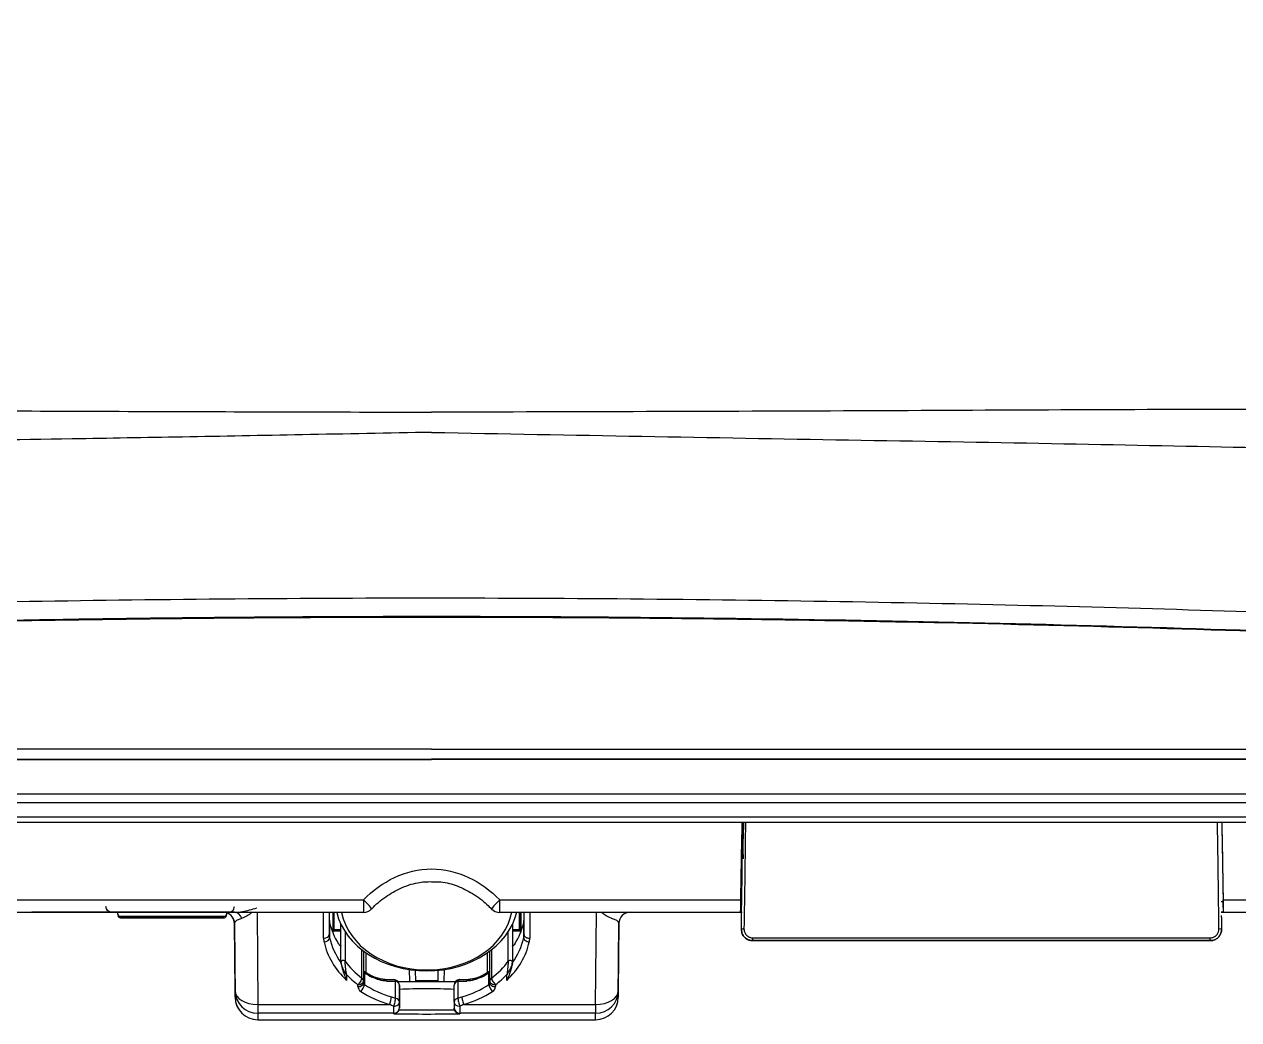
# Model space of a CAD drawing. Header units: millimetres. Extents: x 28 to 2974, y 8 to 3716.
# Drawn here: x 1153.4 to 1260.6, y 548.8 to 636.7 of the extents above; entities that cross this region are included whole.
import ezdxf

# ---------------------------------------------------------------- set-up
doc = ezdxf.new("R2010")
doc.units = ezdxf.units.MM
doc.layers.add('1LINE', color=7, linetype='CONTINUOUS')

msp = doc.modelspace()

# ---------------------------------------------------------------- linework, layer by layer
at = {"layer": '1LINE', "linetype": 'Continuous'}
for p, q in [((1154.06, 558.25), (1161.02, 558.25)), ((1161.02, 558.25), (1154.06, 558.25)), ((1160.12, 558.25), (1154.52, 558.25)), ((1158.94, 558.25), (1154.94, 558.25)), ((1154.94, 558.25), (1159.64, 558.25)), ((1157.76, 558.25), (1161.59, 558.25)), ((1161.59, 558.25), (1157.76, 558.25)), ((1158.94, 558.25), (1158.94, 558.25)), ((1161.59, 558.25), (1158.94, 558.25)), ((1158.94, 558.25), (1158.94, 558.25)), ((1158.94, 558.25), (1159.64, 558.25)), ((1159.64, 558.25), (1159.64, 558.25)), ((1159.64, 558.25), (1159.64, 558.25)), ((1161.12, 558.25), (1160.12, 558.25)), ((1161.02, 558.25), (1161.02, 558.25)), ((1161.12, 558.25), (1161.12, 558.25)), ((1161.94, 557.75), (1163.61, 557.75)), ((1170.9, 557.75), (1162.04, 557.75)), ((1162.04, 557.75), (1163.65, 557.75)), ((1164.13, 557.75), (1168.81, 557.75)), ((1169.29, 557.75), (1170.9, 557.75)), ((1169.33, 557.75), (1171, 557.75)), ((1171.04, 558.25), (1171.96, 558.25)), ((1171.25, 557.91), (1171.25, 557.91)), ((1171.96, 558.25), (1171.46, 558.25)), ((1171.46, 558.25), (1171.46, 558.25)), ((1171.47, 558.25), (1171.47, 558.25)), ((1173.96, 558.24), (1174.02, 550.1)), ((1179.84, 555.96), (1179.84, 558.24)), ((1180.34, 558.24), (1180.34, 556.27)), ((1180.64, 558.24), (1180.64, 556.47)), ((1180.74, 558.24), (1180.74, 556.73)), ((1197.14, 556.73), (1197.14, 558.24)), ((1197.24, 558.24), (1197.24, 556.47)), ((1197.24, 556.47), (1197.24, 558.24)), ((1197.54, 556.26), (1197.54, 558.24)), ((1198.04, 558.24), (1198.04, 555.96)), ((1203.86, 550.1), (1203.93, 558.24)), ((1216.75, 558.25), (1216.63, 558.25)), ((1216.63, 558.25), (1216.75, 558.25)), ((1216.75, 558.25), (1216.63, 558.25)), ((1216.63, 558.25), (1216.75, 558.25)), ((1216.66, 558.25), (1216.76, 558.25)), ((1216.67, 558.25), (1216.8, 558.25)), ((1259.29, 558.25), (1259.11, 558.25)), ((1259.11, 558.25), (1259.29, 558.25)), ((1259.29, 558.24), (1259.29, 558.24)), ((1171.96, 557.26), (1172.02, 550.74)), ((1171.97, 557.26), (1171.96, 557.26)), ((1172.02, 551.31), (1171.97, 557.26)), ((1180.37, 557.35), (1180.37, 556)), ((1180.74, 556.73), (1181.37, 556.73)), ((1180.74, 556.61), (1180.74, 556.73)), ((1180.74, 556.61), (1181.37, 556.61)), ((1181.37, 553.84), (1181.37, 557.19)), ((1196.52, 557.19), (1196.52, 553.84)), ((1196.52, 556.73), (1197.14, 556.73)), ((1196.52, 556.61), (1197.14, 556.61)), ((1197.14, 556.61), (1197.14, 556.73)), ((1197.51, 555.99), (1197.51, 557.35)), ((1205.91, 557.26), (1205.86, 551.31)), ((1205.86, 550.74), (1205.92, 557.26)), ((1205.92, 557.26), (1205.91, 557.26)), ((1216.73, 556.75), (1216.73, 556.75)), ((1259.13, 556.75), (1259.13, 556.75)), ((1181.74, 556.53), (1181.74, 553.92)), ((1196.14, 553.92), (1196.14, 556.53)), ((1183.21, 552.44), (1183.21, 554.94)), ((1183.37, 554.82), (1183.37, 552.16)), ((1183.57, 554.68), (1183.57, 552.93)), ((1194.32, 552.93), (1194.32, 554.68)), ((1194.52, 552.16), (1194.52, 554.82)), ((1194.67, 554.94), (1194.67, 552.44)), ((1181.37, 553.8), (1181.37, 553.84)), ((1196.52, 553.84), (1196.52, 553.8)), ((1181.87, 552.74), (1181.87, 552.23)), ((1183.44, 552.91), (1183.44, 551.86)), ((1187.44, 552.12), (1187.42, 553.18)), ((1187.92, 553.12), (1187.94, 552.12)), ((1189.95, 552.12), (1189.96, 553.12)), ((1190.47, 553.18), (1190.45, 552.12)), ((1194.44, 551.86), (1194.44, 552.91)), ((1196.02, 552.23), (1196.02, 552.74)), ((1172.02, 550.74), (1172.02, 551.31)), ((1182.87, 551.68), (1182.87, 551.85)), ((1183.37, 552.16), (1183.37, 551.99)), ((1186.18, 550.68), (1186.18, 552.17)), ((1186.53, 551.69), (1186.53, 551.8)), ((1186.53, 551.8), (1186.53, 550.3)), ((1186.53, 549.77), (1186.53, 551.44)), ((1187.94, 552.22), (1189.95, 552.22)), ((1191.36, 550.3), (1191.36, 551.8)), ((1191.7, 552.17), (1191.7, 550.68)), ((1194.52, 551.99), (1194.52, 552.16)), ((1195.02, 551.85), (1195.02, 551.68)), ((1205.86, 551.31), (1205.86, 550.74)), ((1174.02, 550.1), (1174.02, 549.33)), ((1174.02, 550.1), (1185.65, 550.1)), ((1174.02, 549.33), (1174.02, 548.76)), ((1186.03, 549.33), (1174.02, 549.33)), ((1186.03, 549.28), (1186.03, 549.33)), ((1186.53, 549.83), (1186.53, 549.77)), ((1191.36, 549.82), (1191.36, 549.77)), ((1191.86, 549.33), (1191.86, 549.28)), ((1203.86, 549.33), (1191.86, 549.33)), ((1192.23, 550.1), (1203.86, 550.1)), ((1203.86, 550.1), (1203.86, 549.33)), ((1203.86, 548.76), (1203.86, 549.33)), ((1174.02, 548.76), (1203.86, 548.76)), ((1174.02, 548.76), (1174.02, 548.76)), ((1174.02, 548.76), (1203.86, 548.76)), ((1203.86, 548.76), (1203.86, 548.76))]:
    msp.add_line(p, q, dxfattribs=at)
at = {"layer": '1LINE', "linetype": 'Continuous', "extrusion": (0, 0, -1)}
for centre, radius, start, end in [((-1161.12, 558.75), 0.5, 270, 0), ((-1161.12, 558.75), 0.5, 270, 0), ((-1161.92, 558), 0.25, 269.9078, 333.8067)]:
    msp.add_arc(centre, radius, start, end, dxfattribs=at)
at = {"layer": '1LINE', "linetype": 'Continuous'}
for centre, radius, start, end in [((1183.36, 559.24), 1, 270, 315.66), ((1195.39, 559.24), 1, 224.34, 270), ((1186.03, 551.8), 0.5, 0.8819, 88.963), ((1191.86, 551.8), 0.5, 91.0362, 180), ((1174.02, 550.76), 2, 180.5218, 270), ((1203.86, 550.76), 2, 270, 359.4779)]:
    msp.add_arc(centre, radius, start, end, dxfattribs=at)
for centre, major_axis, ratio, start_param, end_param in [((1171.46, 558.75), (0, 0.5), 1, 3.141593, 4.721105), ((1183.36, 559.24), (-0.715, 0.699), 0.074429, 3.143819, 4.788474), ((1183.36, 559.24), (0, -1), 0.00251, 4.605985, 6.283185), ((1195.39, 559.24), (0.715, 0.699), 0.074429, 1.494711, 3.138133), ((1195.39, 559.24), (0, 1), 0.002509, 3.141593, 4.818793), ((1171.02, 558), (0, 0.25), 0.999995, 3.13994, 4.3192), ((1170.97, 557.25), (0, -1), 1, 1.579512, 2.848859), ((1170.96, 557.25), (0, -1), 1, 1.579512, 2.811384), ((1171.96, 557.25), (0, -1), 0.753417, 2.050408, 3.141589), ((1173.97, 557.25), (-2, 0.01), 0.307781, 5.454021, 6.28712), ((1188.94, 559.45), (-8.1, 0), 0.788011, 0.194681, 2.952705), ((1188.94, 559.14), (7.6, 0), 0.788011, 3.297003, 6.134745), ((1203.91, 557.25), (2, 0.01), 0.307781, 6.279237, 7.112329), ((1206.91, 557.25), (0, -1), 1, 3.141593, 4.703662), ((1206.92, 557.25), (0, -1), 1, 3.141593, 4.703662), ((1182.34, 557.62), (2, 0), 0.788011, 3.141593, 3.314393), ((1188.94, 558.53), (8.7, 0), 0.788011, 3.31439, 3.60691), ((1180.74, 556.55), (0.3, 0), 0.615661, 1.570796, 1.910455), ((1188.94, 558.53), (8.7, 0), 0.788011, 5.817863, 6.110004), ((1197.14, 556.55), (-0.3, 0), 0.615661, 4.371183, 4.712389), ((1195.54, 557.62), (2, 0), 0.788011, 6.110007, 6.283185), ((1216.96, 556.75), (0.23, -0.003), 0.106352, 1.561131, 3.141593), ((1258.9, 556.75), (-0.23, -0.003), 0.105855, 3.141593, 4.682973), ((1179.84, 556.27), (0.5, 0), 0.615661, 4.712391, 6.283185), ((1182.34, 555.96), (-2.5, 0), 0.788011, 0, 0.1728), ((1179.88, 555.93), (0.488, 0.108), 0.606493, 4.578855, 6.149649), ((1188.94, 556.87), (9.2, 0), 0.788011, 3.31439, 3.835077), ((1182.34, 556.27), (2, 0), 0.788011, 3.141593, 3.314393), ((1188.94, 556.87), (9.2, 0), 0.788011, 5.589696, 6.110004), ((1195.54, 556.26), (2, 0), 0.788011, 6.110007, 6.283185), ((1198, 555.93), (-0.488, 0.108), 0.606452, 0.133822, 1.70462), ((1198.04, 556.26), (-0.5, 0), 0.615661, 0, 1.570799), ((1195.54, 555.96), (-2.5, 0), 0.788011, 2.968414, 3.141593), ((1217.73, 555.97), (0, 0.23), 0.011522, 3.141599, 4.818791), ((1258.13, 555.97), (0, 0.23), 0.027779, 3.141599, 4.818799), ((1181.57, 553.84), (-0.2, 0), 0.788003, 3.661991, 6.283185), ((1196.32, 553.84), (-0.2, 0), 0.788004, 3.141593, 5.762891), ((1188.94, 556.87), (8.8, 0), 0.788011, 3.778474, 3.95046), ((1182.87, 552.16), (-0.3, -0.4), 0.425002, 1.056309, 2.627104), ((1182.87, 552.16), (-0.5, 0), 0.788011, 3.141593, 3.950463), ((1183.57, 553.03), (0.2, 0), 0.788011, 3.141593, 4.027802), ((1188.94, 558.22), (8.7, 0), 0.788011, 4.027799, 4.121491), ((1183.82, 552.2), (0.234, 0.442), 0.342989, 5.707645, 6.379878), ((1185.2, 551.82), (0.012, 0.5), 0.568666, 5.530117, 6.325519), ((1188.94, 552.77), (-9.2, 0), 0.054164, 1.152334, 1.248272), ((1186.03, 551.8), (0.009, 0.5), 0.46105, 5.564989, 6.322426), ((1191.86, 551.8), (0.009, -0.5), 0.460751, 3.102359, 3.859709), ((1188.94, 552.77), (-9.2, 0), 0.054164, 1.893073, 1.989255), ((1192.68, 551.82), (0.012, -0.5), 0.568661, 3.099259, 3.89466), ((1188.94, 558.22), (8.7, 0), 0.788011, 5.303276, 5.396973), ((1194.07, 552.2), (0.234, -0.442), 0.342984, 3.045379, 3.717134), ((1194.32, 553.03), (0.2, 0), 0.788011, 5.396976, 6.283185), ((1195.02, 552.16), (-0.5, 0), 0.788011, 5.474384, 6.283185), ((1195.02, 552.16), (-0.301, 0.4), 0.42503, 0.51446, 2.085258), ((1188.94, 556.87), (8.8, 0), 0.788011, 5.474381, 5.646382), ((1174.02, 551.33), (2, 0.02), 0.615648, 3.141981, 4.707172), ((1174.02, 551.33), (2, 0), 0.999394, 3.150314, 4.712389), ((1182.87, 552.16), (-0.5, 0), 0.615661, 1.570799, 3.141593), ((1182.87, 551.99), (-0.5, 0), 0.615661, 1.570799, 3.141593), ((1183.57, 551.68), (-0.7, 0), 0.788011, 0, 0.88621), ((1183.12, 551.56), (-0.27, -0.421), 0.389317, 1.026529, 2.597324), ((1188.94, 556.87), (9.2, 0), 0.788011, 4.027799, 4.346584), ((1183.57, 551.99), (0.2, 0), 0.788011, 3.141593, 4.027802), ((1188.94, 552.27), (8.7, 0), 0.011989, 4.293926, 4.389864), ((1186.03, 551.8), (0.5, 0), 0.788011, 0.000834, 1.248272), ((1188.94, 552.88), (14.02, 0), 0.054164, 4.530236, 4.894385), ((1191.86, 551.8), (0.5, 0), 0.788011, 1.893073, 3.142426), ((1188.94, 552.27), (-8.7, 0), 0.011989, 1.893073, 1.989255), ((1188.94, 556.87), (9.2, 0), 0.788011, 5.078184, 5.396973), ((1194.32, 551.99), (0.2, 0), 0.788011, 5.396976, 6.283185), ((1194.76, 551.56), (-0.27, 0.421), 0.389314, 0.544268, 2.115066), ((1195.02, 552.16), (-0.5, 0), 0.615661, 0, 1.570799), ((1195.02, 551.99), (-0.5, 0), 0.615661, 0, 1.570799), ((1194.32, 551.68), (-0.7, 0), 0.788011, 2.255383, 3.141593), ((1203.86, 551.33), (-2, 0.02), 0.615648, 1.576026, 3.14121), ((1203.86, 551.33), (2, 0), 0.999394, 4.712389, 6.274453), ((1174.02, 550.76), (2, 0), 0.999394, 3.150314, 4.712389), ((1185.65, 550.4), (-0.144, -0.479), 0.220223, 0.940484, 2.51128), ((1186.03, 550.3), (-0.119, -0.486), 0.217512, 0.844456, 2.500289), ((1186.03, 550.3), (-0.5, -0.001), 0.683756, 1.57002, 3.140889), ((1186.03, 550.3), (-0.5, 0), 0.788011, 3.142426, 4.389864), ((1186.53, 551.33), (0, 1.5), 0.000513, 2.323694, 3.106773), ((1191.86, 550.3), (-0.5, 0), 0.788011, 5.034666, 6.284019), ((1191.86, 550.3), (-0.5, -0.001), 0.684103, 6.282482, 7.853205), ((1191.36, 551.33), (0, 1.5), 0.000513, 2.324169, 3.106773), ((1191.86, 550.3), (-0.119, 0.486), 0.217467, 0.641357, 2.29765), ((1192.23, 550.4), (-0.144, 0.479), 0.220217, 0.630313, 2.20111), ((1203.86, 550.76), (2, 0), 0.999394, 4.712389, 6.274453), ((1186.03, 549.83), (-0.5, -0.008), 0.999394, 1.555414, 3.12683), ((1188.94, 549.87), (11.22, 0), 0.054164, 4.449618, 4.97525), ((1191.86, 549.83), (-0.5, -0.008), 0.999394, 6.268423, 7.837288)]:
    msp.add_ellipse(centre, major_axis=major_axis, ratio=ratio, start_param=start_param, end_param=end_param, dxfattribs=at)
for points, degree, knots in [([(1059.72, 705.08), (1058.73, 703.81), (1056.5, 700.95), (1051.76, 694.94), (1043.17, 684.03), (1031.94, 669.26), (1020.44, 653.19), (1011.16, 639.09), (1004.26, 627.24), (999.22, 617.69), (997.95, 612.06), (999.89, 609.14), (1002.25, 607.53), (1005.74, 606.45), (1010.4, 605.93), (1015.99, 605.18), (1024.95, 604.12), (1038.75, 602.87), (1056.42, 602.28), (1070.57, 602.28), (1079.29, 602.43), (1088.33, 602.57), (1100.43, 602.65), (1116.4, 602.66), (1130.69, 602.62), (1142.59, 602.57), (1152.74, 602.52), (1164.09, 602.48), (1176.67, 602.44), (1185.13, 602.42), (1189.38, 602.42)], 3, [0, 0, 0, 0, 0.012507, 0.028169, 0.059983, 0.123214, 0.185248, 0.247141, 0.309619, 0.372607, 0.435239, 0.466362, 0.497482, 0.528744, 0.560227, 0.591849, 0.622902, 0.686811, 0.748464, 0.7798, 0.795457, 0.811186, 0.842678, 0.873857, 0.905195, 0.921072, 0.936872, 0.957903, 0.978899, 1, 1, 1, 1]), ([(1319.03, 705.08), (1321.48, 701.93), (1323.93, 698.82), (1328.9, 692.51), (1331.36, 689.39), (1338.51, 680.19), (1343.01, 674.26), (1351.21, 663.11), (1354.96, 657.86), (1361.78, 647.95), (1364.81, 643.32), (1370.12, 634.77), (1372.4, 630.84), (1376.33, 623.75), (1377.99, 620.59), (1380.11, 615.2), (1380.55, 613), (1379.77, 610.47), (1379.26, 609.76), (1377.97, 608.52), (1377.17, 607.99), (1375.19, 607.12), (1374.02, 606.77), (1371.27, 606.24), (1369.7, 606.08), (1364.56, 605.42), (1360.48, 604.88), (1350.9, 603.85), (1345.42, 603.36), (1335.96, 602.81), (1332.59, 602.66), (1325.52, 602.43), (1321.8, 602.35), (1314.02, 602.28), (1309.94, 602.29), (1301.42, 602.38), (1297.01, 602.48), (1287.74, 602.59), (1282.86, 602.62), (1272.73, 602.66), (1267.46, 602.66), (1256.51, 602.65), (1250.83, 602.63), (1239.07, 602.58), (1232.99, 602.55), (1220.78, 602.5), (1214.6, 602.48), (1202.1, 602.44), (1195.82, 602.42), (1189.38, 602.42)], 3, [0, 0, 0, 0, 0.03125, 0.03125, 0.0625, 0.0625, 0.125, 0.125, 0.1875, 0.1875, 0.25, 0.25, 0.3125, 0.3125, 0.375, 0.375, 0.4375, 0.4375, 0.46875, 0.46875, 0.5, 0.5, 0.53125, 0.53125, 0.5625, 0.5625, 0.625, 0.625, 0.6875, 0.6875, 0.71875, 0.71875, 0.75, 0.75, 0.78125, 0.78125, 0.8125, 0.8125, 0.84375, 0.84375, 0.875, 0.875, 0.90625, 0.90625, 0.9375, 0.9375, 0.96875, 0.96875, 1, 1, 1, 1]), ([(1189.38, 600.63), (1201.84, 600.39), (1214.13, 600.17), (1232.22, 599.86), (1238.24, 599.76), (1249.97, 599.54), (1255.67, 599.43), (1266.72, 599.19), (1272.06, 599.06), (1282.38, 598.77), (1287.38, 598.62), (1296.89, 598.26), (1301.4, 598.04), (1310.1, 597.65), (1314.29, 597.49), (1326.33, 597.14), (1333.7, 597.06), (1347.02, 597.18), (1352.88, 597.38), (1363.2, 597.85), (1367.66, 598.13), (1373.41, 598.46), (1375.17, 598.55), (1378.39, 598.68), (1379.85, 598.8), (1383.63, 599.41), (1385.4, 600.17), (1387.15, 601.87), (1387.59, 602.52), (1388.23, 603.78), (1388.42, 604.42), (1388.62, 605.7), (1388.64, 606.34), (1388.59, 607)], 3, [0, 0, 0, 0, 0.095703, 0.095703, 0.143555, 0.143555, 0.191406, 0.191406, 0.239258, 0.239258, 0.287109, 0.287109, 0.334961, 0.334961, 0.382812, 0.382812, 0.478515, 0.478515, 0.574218, 0.574218, 0.669922, 0.669922, 0.717773, 0.717773, 0.765625, 0.765625, 0.861328, 0.861328, 0.909179, 0.909179, 0.957031, 0.957031, 1, 1, 1, 1]), ([(1189.38, 600.63), (1185.57, 600.56), (1178.21, 600.42), (1167.61, 600.22), (1155.89, 600.02), (1142.3, 599.79), (1126.51, 599.5), (1108.61, 599.13), (1093.85, 598.71), (1082.25, 598.28), (1071.92, 597.78), (1056.23, 597.17), (1040.99, 597.03), (1028.49, 597.29), (1019.93, 597.63), (1012.78, 598.02), (1007.67, 598.33), (1004.2, 598.52), (1001.74, 598.62), (999.44, 598.74), (995.43, 599.27), (992.78, 600.44), (991.3, 602.34), (990.57, 603.59), (990.14, 605.08), (990.12, 606.36), (990.15, 606.95)], 3, [0, 0, 0, 0, 0.029363, 0.056747, 0.082145, 0.120991, 0.164673, 0.211384, 0.274179, 0.301767, 0.329157, 0.383963, 0.480322, 0.528481, 0.576311, 0.629029, 0.671722, 0.695341, 0.719593, 0.742199, 0.768103, 0.864413, 0.888481, 0.912581, 0.960954, 1, 1, 1, 1]), ([(1189.38, 586.01), (1201.89, 586.01), (1214.38, 585.89), (1238.73, 585.47), (1250.37, 585.16), (1272.54, 584.46), (1283.1, 584.04), (1297.43, 583.47), (1301.95, 583.29), (1310.64, 582.97), (1314.8, 582.82), (1326.79, 582.46), (1334.09, 582.32), (1347.39, 582.3), (1353.41, 582.42), (1363.95, 583), (1368.44, 583.44), (1376.08, 584.69), (1379.24, 585.48), (1384.2, 587.45), (1386.02, 588.61), (1388.52, 591.35), (1389.18, 592.92), (1389.49, 594.92), (1389.52, 595.18), (1389.54, 595.45)], 3, [0, 0, 0, 0, 0.098525, 0.098525, 0.197049, 0.197049, 0.295574, 0.295574, 0.344836, 0.344836, 0.394098, 0.394098, 0.492623, 0.492623, 0.591147, 0.591147, 0.689672, 0.689672, 0.788196, 0.788196, 0.886721, 0.886721, 0.985246, 0.985246, 1, 1, 1, 1]), ([(989.27, 594.92), (989.28, 594.82), (989.29, 594.73), (989.57, 592.92), (990.23, 591.36), (992.74, 588.61), (994.58, 587.43), (1002.17, 584.45), (1009.99, 583.24), (1025.73, 582.41), (1031.66, 582.3), (1045.06, 582.32), (1052.41, 582.47), (1064.44, 582.84), (1068.61, 582.99), (1077.31, 583.31), (1081.82, 583.49), (1096.12, 584.06), (1106.57, 584.47), (1128.93, 585.18), (1140.76, 585.48), (1164.72, 585.9), (1176.93, 586.01), (1189.38, 586.01)], 3, [0, 0, 0, 0, 0.005396, 0.005396, 0.104856, 0.104856, 0.204317, 0.204317, 0.403237, 0.403237, 0.502698, 0.502698, 0.602158, 0.602158, 0.651889, 0.651889, 0.701619, 0.701619, 0.801079, 0.801079, 0.90054, 0.90054, 1, 1, 1, 1]), ([(1189.38, 584.36), (1181.77, 584.36), (1174.19, 584.31), (1159.14, 584.15), (1151.67, 584.02), (1129.93, 583.56), (1116.18, 583.12), (1090.59, 582.17), (1079.2, 581.67), (1063.59, 581.12), (1058.65, 580.97), (1051.63, 580.81), (1049.35, 580.76), (1046.04, 580.71), (1044.95, 580.7), (1043.34, 580.68), (1042.81, 580.68), (1042.02, 580.67), (1041.76, 580.67), (1041.23, 580.67), (1040.94, 580.67), (1040.71, 580.66)], 3, [0, 0, 0, 0, 0.125, 0.125, 0.25, 0.25, 0.5, 0.5, 0.75, 0.75, 0.875, 0.875, 0.9375, 0.9375, 0.96875, 0.96875, 0.984375, 0.984375, 0.992188, 0.992188, 1, 1, 1, 1]), ([(1048.5, 580.74), (1050.33, 580.77), (1052.21, 580.81), (1058.77, 580.96), (1063.67, 581.11), (1079.14, 581.64), (1090.54, 582.14), (1109.7, 582.85), (1116.44, 583.08), (1130.26, 583.49), (1137.32, 583.68), (1151.74, 583.99), (1159.1, 584.11), (1174.13, 584.28), (1181.76, 584.32), (1189.38, 584.32)], 3, [0, 0, 0, 0, 0.055808, 0.055808, 0.190693, 0.190693, 0.460462, 0.460462, 0.595346, 0.595346, 0.730231, 0.730231, 0.865115, 0.865115, 1, 1, 1, 1]), ([(1338.04, 580.66), (1337.81, 580.67), (1337.52, 580.67), (1337, 580.67), (1336.73, 580.67), (1335.94, 580.68), (1335.41, 580.68), (1333.81, 580.7), (1332.72, 580.71), (1329.41, 580.76), (1327.14, 580.8), (1320.13, 580.97), (1315.18, 581.12), (1299.67, 581.67), (1288.5, 582.16), (1262.91, 583.11), (1248.69, 583.56), (1219.58, 584.18), (1204.66, 584.36), (1189.38, 584.36)], 3, [0, 0, 0, 0, 0.007813, 0.007813, 0.015625, 0.015625, 0.03125, 0.03125, 0.0625, 0.0625, 0.125, 0.125, 0.25, 0.25, 0.5, 0.5, 0.75, 0.75, 1, 1, 1, 1]), ([(1189.38, 584.32), (1197, 584.32), (1204.6, 584.28), (1219.69, 584.11), (1227.18, 583.98), (1248.97, 583.52), (1262.74, 583.08), (1281.94, 582.37), (1288.02, 582.13), (1299.46, 581.67), (1304.84, 581.46), (1314.87, 581.11), (1319.54, 580.97), (1323.98, 580.87)], 3, [0, 0, 0, 0, 0.143824, 0.143824, 0.287649, 0.287649, 0.575297, 0.575297, 0.719121, 0.719121, 0.862946, 0.862946, 1, 1, 1, 1]), ([(1189.38, 572.66), (1183.36, 572.66), (1177.33, 572.66), (1165.32, 572.66), (1159.32, 572.66), (1147.35, 572.66), (1141.32, 572.66), (1129.6, 572.66), (1123.92, 572.66), (1112.91, 572.66), (1107.59, 572.66), (1097.35, 572.66), (1092.41, 572.66), (1078.35, 572.66), (1069.91, 572.66), (1054.7, 572.66), (1047.85, 572.66), (1035.21, 572.66), (1029.46, 572.66), (1014.22, 572.66), (1006.82, 572.66), (1002.21, 572.65)], 3, [0, 0, 0, 0, 0.0625, 0.0625, 0.125, 0.125, 0.1875, 0.1875, 0.25, 0.25, 0.3125, 0.3125, 0.375, 0.375, 0.5, 0.5, 0.625, 0.625, 0.75, 0.75, 1, 1, 1, 1]), ([(1189.38, 572.66), (1214.33, 572.65), (1239.29, 572.63), (1272.4, 572.66), (1282.62, 572.67), (1301.11, 572.69), (1309.44, 572.69), (1324.58, 572.68), (1331.45, 572.67), (1344.04, 572.66), (1349.7, 572.66), (1364.69, 572.66), (1372.03, 572.66), (1376.55, 572.65)], 3, [0, 0, 0, 0, 0.25, 0.25, 0.375, 0.375, 0.5, 0.5, 0.625, 0.625, 0.75, 0.75, 1, 1, 1, 1]), ([(998.8, 571.73), (998.8, 571.73), (998.8, 571.73), (999.21, 571.73), (999.63, 571.73), (1000.55, 571.73), (1001.05, 571.73), (1002.13, 571.73), (1002.72, 571.73), (1003.99, 571.73), (1004.69, 571.73), (1006.18, 571.73), (1006.98, 571.73), (1008.67, 571.73), (1009.56, 571.73), (1012.4, 571.73), (1014.5, 571.73), (1019.09, 571.73), (1021.59, 571.73), (1027, 571.73), (1029.92, 571.73), (1033.82, 571.73), (1034.62, 571.73), (1036.23, 571.73), (1037.05, 571.73), (1039.53, 571.73), (1041.23, 571.73), (1044.72, 571.73), (1046.51, 571.73), (1050.17, 571.73), (1052.04, 571.73), (1057.8, 571.73), (1061.83, 571.73), (1068.23, 571.73), (1070.42, 571.73), (1073.82, 571.73), (1074.96, 571.73), (1077.3, 571.73), (1078.48, 571.73), (1084.45, 571.73), (1089.46, 571.73), (1097.37, 571.73), (1100.07, 571.73), (1104.24, 571.73), (1105.64, 571.73), (1108.5, 571.73), (1109.94, 571.73), (1112.87, 571.73), (1114.36, 571.73), (1116.61, 571.73), (1117.37, 571.73), (1118.89, 571.73), (1119.65, 571.73), (1123.47, 571.73), (1126.57, 571.73), (1132.82, 571.73), (1135.99, 571.73), (1142.38, 571.73), (1145.61, 571.73), (1152.14, 571.73), (1155.44, 571.73), (1160.44, 571.73), (1162.12, 571.73), (1164.65, 571.73), (1165.49, 571.73), (1167.19, 571.73), (1168.04, 571.73), (1172.28, 571.73), (1175.69, 571.73), (1182.52, 571.73), (1185.95, 571.73), (1189.38, 571.73)], 3, [0, 0, 0, 0, 0.000002, 0.000002, 0.031252, 0.031252, 0.062502, 0.062502, 0.093752, 0.093752, 0.125002, 0.125002, 0.156252, 0.156252, 0.187502, 0.187502, 0.250002, 0.250002, 0.312502, 0.312502, 0.375001, 0.375001, 0.390626, 0.390626, 0.406251, 0.406251, 0.437501, 0.437501, 0.468751, 0.468751, 0.500001, 0.500001, 0.562501, 0.562501, 0.593751, 0.593751, 0.609376, 0.609376, 0.625001, 0.625001, 0.687501, 0.687501, 0.718751, 0.718751, 0.734376, 0.734376, 0.750001, 0.750001, 0.765626, 0.765626, 0.773438, 0.773438, 0.781251, 0.781251, 0.8125, 0.8125, 0.84375, 0.84375, 0.875, 0.875, 0.90625, 0.90625, 0.921875, 0.921875, 0.929688, 0.929688, 0.9375, 0.9375, 0.96875, 0.96875, 1, 1, 1, 1]), ([(1002.99, 571.78), (1003.49, 571.78), (1004.89, 571.78), (1007.34, 571.78), (1010.42, 571.78), (1016.67, 571.78), (1023.39, 571.78), (1029.56, 571.78), (1029.56, 571.78), (1029.56, 571.78), (1029.56, 571.78), (1029.56, 571.78), (1029.57, 571.78), (1029.58, 571.78), (1029.59, 571.78), (1029.62, 571.78), (1029.69, 571.78), (1029.81, 571.78), (1030.07, 571.78), (1030.58, 571.78), (1031.61, 571.78), (1033.72, 571.78), (1038.07, 571.78), (1047.35, 571.78), (1056.26, 571.78), (1062.69, 571.78), (1062.69, 571.78), (1062.69, 571.78), (1062.69, 571.78), (1062.7, 571.78), (1062.7, 571.78), (1062.72, 571.78), (1062.74, 571.78), (1062.79, 571.78), (1062.9, 571.78), (1063.1, 571.78), (1063.52, 571.78), (1064.35, 571.78), (1066.03, 571.78), (1069.47, 571.78), (1076.61, 571.78), (1087.61, 571.78), (1102.13, 571.78), (1118, 571.78), (1134.91, 571.78), (1146.73, 571.78), (1152.74, 571.78), (1152.74, 571.78), (1152.74, 571.78), (1152.75, 571.78), (1152.75, 571.78), (1152.76, 571.78), (1152.78, 571.78), (1152.82, 571.78), (1152.9, 571.78), (1153.07, 571.78), (1153.4, 571.78), (1154.05, 571.78), (1155.36, 571.78), (1157.99, 571.78), (1163.27, 571.78), (1172.34, 571.78), (1181.58, 571.78), (1187.75, 571.78), (1189.38, 571.78)], 3, [0, 0, 0, 0, 0.026171, 0.073712, 0.106177, 0.142912, 0.285771, 0.285773, 0.285775, 0.285778, 0.285785, 0.285798, 0.285824, 0.285876, 0.285981, 0.286191, 0.28661, 0.287449, 0.289126, 0.292481, 0.299187, 0.312592, 0.339365, 0.392746, 0.499347, 0.499349, 0.499351, 0.499355, 0.499362, 0.499378, 0.499408, 0.499469, 0.499591, 0.499834, 0.500322, 0.501296, 0.503246, 0.507149, 0.514964, 0.530626, 0.562044, 0.625004, 0.687933, 0.750092, 0.812423, 0.875102, 0.875104, 0.875106, 0.87511, 0.875117, 0.875133, 0.875163, 0.875224, 0.875347, 0.875592, 0.876084, 0.87707, 0.879005, 0.882905, 0.8907, 0.906274, 0.937405, 0.983542, 1, 1, 1, 1]), ([(1375.77, 571.78), (1368.89, 571.78), (1353.68, 571.78), (1346.15, 571.78), (1336.67, 571.78), (1326.78, 571.78), (1316.07, 571.78), (1303.93, 571.78), (1290.92, 571.78), (1283.77, 571.78), (1276.34, 571.78), (1268.86, 571.78), (1260.6, 571.78), (1252.44, 571.78), (1243.75, 571.78), (1235.03, 571.78), (1226.02, 571.78), (1207.97, 571.78), (1189.38, 571.78)], 2, [0, 0, 0, 0.25, 0.25, 0.375, 0.375, 0.5, 0.5, 0.625, 0.625, 0.6875, 0.6875, 0.75, 0.75, 0.8125, 0.8125, 0.875, 0.875, 1, 1, 1]), ([(1379.96, 571.73), (1379.96, 571.73), (1379.96, 571.73), (1379.55, 571.73), (1379.12, 571.73), (1378.21, 571.73), (1377.71, 571.73), (1376.63, 571.73), (1376.04, 571.73), (1374.76, 571.73), (1374.07, 571.73), (1372.58, 571.73), (1371.78, 571.73), (1370.09, 571.73), (1369.2, 571.73), (1366.36, 571.73), (1364.26, 571.73), (1359.67, 571.73), (1357.17, 571.73), (1351.76, 571.73), (1348.84, 571.73), (1344.94, 571.73), (1344.14, 571.73), (1342.53, 571.73), (1341.71, 571.73), (1339.23, 571.73), (1337.53, 571.73), (1334.04, 571.73), (1332.25, 571.73), (1328.59, 571.73), (1326.71, 571.73), (1320.96, 571.73), (1316.93, 571.73), (1310.53, 571.73), (1308.34, 571.73), (1304.94, 571.73), (1303.8, 571.73), (1301.46, 571.73), (1300.28, 571.73), (1294.31, 571.73), (1289.3, 571.73), (1281.39, 571.73), (1278.69, 571.73), (1274.52, 571.73), (1273.12, 571.73), (1270.26, 571.73), (1268.82, 571.73), (1265.89, 571.73), (1264.4, 571.73), (1262.15, 571.73), (1261.39, 571.73), (1259.87, 571.73), (1259.11, 571.73), (1255.29, 571.73), (1252.19, 571.73), (1245.94, 571.73), (1242.77, 571.73), (1236.38, 571.73), (1233.15, 571.73), (1226.62, 571.73), (1223.32, 571.73), (1218.31, 571.73), (1216.64, 571.73), (1214.11, 571.73), (1213.27, 571.73), (1211.57, 571.73), (1210.72, 571.73), (1206.47, 571.73), (1203.07, 571.73), (1196.24, 571.73), (1192.81, 571.73), (1189.38, 571.73)], 3, [0, 0, 0, 0, 0.000002, 0.000002, 0.031252, 0.031252, 0.062502, 0.062502, 0.093752, 0.093752, 0.125002, 0.125002, 0.156252, 0.156252, 0.187502, 0.187502, 0.250002, 0.250002, 0.312502, 0.312502, 0.375001, 0.375001, 0.390626, 0.390626, 0.406251, 0.406251, 0.437501, 0.437501, 0.468751, 0.468751, 0.500001, 0.500001, 0.562501, 0.562501, 0.593751, 0.593751, 0.609376, 0.609376, 0.625001, 0.625001, 0.687501, 0.687501, 0.718751, 0.718751, 0.734376, 0.734376, 0.750001, 0.750001, 0.765626, 0.765626, 0.773438, 0.773438, 0.781251, 0.781251, 0.8125, 0.8125, 0.84375, 0.84375, 0.875, 0.875, 0.90625, 0.90625, 0.921875, 0.921875, 0.929688, 0.929688, 0.9375, 0.9375, 0.96875, 0.96875, 1, 1, 1, 1]), ([(998.86, 568.72), (1000.48, 568.72), (1002.5, 568.72), (1008.54, 568.72), (1012.39, 568.72), (1026.39, 568.72), (1038.99, 568.72), (1062.11, 568.72), (1070.6, 568.72), (1089.61, 568.72), (1100.23, 568.72), (1123.6, 568.72), (1136.22, 568.72), (1155.79, 568.72), (1162.45, 568.72), (1175.86, 568.72), (1182.6, 568.72), (1189.38, 568.72)], 3, [0, 0, 0, 0, 0.125, 0.125, 0.25, 0.25, 0.5, 0.5, 0.625, 0.625, 0.75, 0.75, 0.875, 0.875, 0.9375, 0.9375, 1, 1, 1, 1]), ([(1189.38, 568.72), (1196.16, 568.72), (1202.9, 568.72), (1216.31, 568.72), (1222.97, 568.72), (1242.55, 568.72), (1255.16, 568.72), (1278.54, 568.72), (1289.16, 568.72), (1308.17, 568.72), (1316.66, 568.72), (1339.78, 568.72), (1352.38, 568.72), (1366.38, 568.72), (1370.23, 568.72), (1376.26, 568.72), (1378.28, 568.72), (1379.9, 568.72)], 3, [0, 0, 0, 0, 0.0625, 0.0625, 0.125, 0.125, 0.25, 0.25, 0.375, 0.375, 0.5, 0.5, 0.75, 0.75, 0.875, 0.875, 1, 1, 1, 1]), ([(1189.38, 567.91), (1182.61, 567.91), (1175.88, 567.91), (1162.51, 567.91), (1155.86, 567.91), (1136.32, 567.91), (1123.74, 567.91), (1100.41, 567.91), (1089.83, 567.91), (1070.86, 567.91), (1062.4, 567.91), (1039.33, 567.91), (1026.77, 567.91), (1012.8, 567.91), (1008.96, 567.91), (1002.94, 567.91), (1000.92, 567.91), (999.3, 567.91)], 3, [0, 0, 0, 0, 0.0625, 0.0625, 0.125, 0.125, 0.25, 0.25, 0.375, 0.375, 0.5, 0.5, 0.75, 0.75, 0.875, 0.875, 1, 1, 1, 1]), ([(1379.46, 567.91), (1377.84, 567.91), (1375.82, 567.91), (1369.81, 567.91), (1365.97, 567.91), (1352, 567.91), (1339.44, 567.91), (1316.37, 567.91), (1307.9, 567.91), (1288.94, 567.91), (1278.35, 567.91), (1255.03, 567.91), (1242.44, 567.91), (1222.91, 567.91), (1216.25, 567.91), (1202.88, 567.91), (1196.15, 567.91), (1189.38, 567.91)], 3, [0, 0, 0, 0, 0.125, 0.125, 0.25, 0.25, 0.5, 0.5, 0.625, 0.625, 0.75, 0.75, 0.875, 0.875, 0.9375, 0.9375, 1, 1, 1, 1]), ([(1001.15, 566.67), (1002.76, 566.67), (1004.75, 566.67), (1010.71, 566.67), (1014.51, 566.67), (1028.33, 566.67), (1040.77, 566.67), (1063.61, 566.67), (1071.96, 566.67), (1090.77, 566.67), (1101.23, 566.67), (1124.27, 566.67), (1136.76, 566.67), (1162.65, 566.67), (1175.95, 566.67), (1189.38, 566.67)], 3, [0, 0, 0, 0, 0.125, 0.125, 0.25, 0.25, 0.5, 0.5, 0.625, 0.625, 0.75, 0.75, 0.875, 0.875, 1, 1, 1, 1]), ([(1189.38, 566.67), (1202.81, 566.67), (1216.11, 566.67), (1242, 566.67), (1254.49, 566.67), (1277.53, 566.67), (1287.99, 566.67), (1306.8, 566.67), (1315.15, 566.67), (1337.99, 566.67), (1350.43, 566.67), (1364.26, 566.67), (1368.05, 566.67), (1374.01, 566.67), (1376, 566.67), (1377.61, 566.67)], 3, [0, 0, 0, 0, 0.125, 0.125, 0.25, 0.25, 0.375, 0.375, 0.5, 0.5, 0.75, 0.75, 0.875, 0.875, 1, 1, 1, 1]), ([(1189.38, 566.17), (1176.05, 566.17), (1162.85, 566.17), (1137.16, 566.17), (1124.77, 566.17), (1101.93, 566.17), (1091.57, 566.17), (1072.94, 566.17), (1064.67, 566.17), (1042.05, 566.17), (1029.73, 566.17), (1016.03, 566.17), (1012.27, 566.17), (1006.37, 566.17), (1004.39, 566.17), (1002.79, 566.17)], 3, [0, 0, 0, 0, 0.125, 0.125, 0.25, 0.25, 0.375, 0.375, 0.5, 0.5, 0.75, 0.75, 0.875, 0.875, 1, 1, 1, 1]), ([(1375.97, 566.17), (1374.37, 566.17), (1372.39, 566.17), (1366.49, 566.17), (1362.73, 566.17), (1349.04, 566.17), (1336.71, 566.17), (1314.09, 566.17), (1305.82, 566.17), (1287.19, 566.17), (1276.83, 566.17), (1253.99, 566.17), (1241.61, 566.17), (1215.91, 566.17), (1202.71, 566.17), (1189.38, 566.17)], 3, [0, 0, 0, 0, 0.125, 0.125, 0.25, 0.25, 0.5, 0.5, 0.625, 0.625, 0.75, 0.75, 0.875, 0.875, 1, 1, 1, 1]), ([(1258.9, 556.77), (1258.9, 556.92), (1258.9, 557.08), (1258.89, 557.84), (1258.88, 558.45), (1258.84, 561.43), (1258.81, 563.8), (1258.77, 566.17)], 3, [0, 0, 0, 0, 0.048655, 0.048655, 0.243277, 0.243277, 1, 1, 1, 1]), ([(1216.86, 564.01), (1216.85, 564.02), (1216.85, 564.03), (1216.85, 564.05), (1216.85, 564.06), (1216.85, 564.07)], 3, [0, 0, 0, 0, 0.416212, 0.416212, 1, 1, 1, 1]), ([(1216.86, 564.01), (1216.86, 563.95), (1216.86, 563.9), (1216.86, 563.79), (1216.86, 563.73), (1216.87, 563.64), (1216.87, 563.6), (1216.87, 563.53), (1216.87, 563.5), (1216.87, 563.46), (1216.87, 563.46), (1216.87, 563.46)], 3, [0, 0, 0, 0, 0.201334, 0.201334, 0.402667, 0.402667, 0.604008, 0.604008, 0.805278, 0.805278, 1, 1, 1, 1]), ([(1216.87, 563.46), (1216.87, 563.46), (1216.87, 563.45), (1216.87, 563.41), (1216.87, 563.38), (1216.88, 563.31), (1216.88, 563.27), (1216.88, 563.17), (1216.88, 563.12), (1216.89, 563.04), (1216.89, 563.01), (1216.89, 562.98)], 3, [0, 0, 0, 0, 0.223004, 0.223004, 0.446002, 0.446002, 0.669097, 0.669097, 0.892332, 0.892332, 1, 1, 1, 1]), ([(1184.08, 558.54), (1184.09, 558.54), (1184.44, 558.96), (1185.28, 559.62), (1186.64, 560.43), (1188.03, 560.89), (1188.96, 560.96), (1189.38, 560.95)], 3, [0, 0, 0, 0, 0.003148, 0.275673, 0.530135, 0.796056, 1, 1, 1, 1]), ([(1189.37, 560.93), (1189.65, 560.95), (1190.42, 560.95), (1191.66, 560.61), (1193.03, 559.93), (1194.03, 559.19), (1194.53, 558.67), (1194.66, 558.53)], 3, [0, 0, 0, 0, 0.137048, 0.384054, 0.635683, 0.904904, 1, 1, 1, 1]), ([(1195.39, 559.34), (1198.54, 559.34), (1201.69, 559.34), (1208.78, 559.34), (1212.71, 559.34), (1216.65, 559.34)], 3, [0, 0, 0, 0, 0.444361, 0.444361, 1, 1, 1, 1]), ([(1216.65, 559.34), (1216.65, 559.3), (1216.65, 559.26), (1216.65, 559.11), (1216.65, 558.99), (1216.64, 558.78), (1216.64, 558.68), (1216.64, 558.51), (1216.64, 558.44), (1216.63, 558.32), (1216.63, 558.28), (1216.63, 558.24), (1216.63, 558.24), (1216.63, 558.24)], 3, [0, 0, 0, 0, 0.073282, 0.073282, 0.274547, 0.274547, 0.475813, 0.475813, 0.677051, 0.677051, 0.878261, 0.878261, 1, 1, 1, 1]), ([(1259.29, 558.24), (1259.29, 558.24), (1259.29, 558.26), (1259.29, 558.33), (1259.29, 558.39), (1259.29, 558.53), (1259.29, 558.61), (1259.28, 558.8), (1259.28, 558.91), (1259.28, 559.08), (1259.28, 559.15), (1259.27, 559.26), (1259.27, 559.3), (1259.27, 559.34)], 3, [0, 0, 0, 0, 0.202016, 0.202016, 0.403415, 0.403415, 0.604847, 0.604847, 0.806256, 0.806256, 0.926728, 0.926728, 1, 1, 1, 1]), ([(1171.46, 558.25), (1169.74, 558.25), (1168.02, 558.25), (1164.58, 558.25), (1162.85, 558.25), (1161.12, 558.25)], 3, [0, 0, 0, 0, 0.498929, 0.498929, 1, 1, 1, 1]), ([(1161.59, 558.25), (1161.6, 558.25), (1161.62, 558.25), (1161.71, 558.25), (1161.82, 558.25), (1162.13, 558.25), (1162.32, 558.25), (1162.78, 558.25), (1163.04, 558.25), (1163.62, 558.25), (1163.95, 558.25), (1164.62, 558.25), (1164.98, 558.25), (1165.72, 558.25), (1166.09, 558.25), (1166.85, 558.25), (1167.23, 558.25), (1167.96, 558.25), (1168.32, 558.25), (1169, 558.25), (1169.32, 558.25), (1169.9, 558.25), (1170.17, 558.25), (1170.62, 558.25), (1170.82, 558.25), (1170.99, 558.25), (1171.02, 558.25), (1171.04, 558.25)], 3, [0, 0, 0, 0, 0.022158, 0.022158, 0.109788, 0.109788, 0.197417, 0.197417, 0.285046, 0.285046, 0.372675, 0.372675, 0.460304, 0.460304, 0.547933, 0.547933, 0.635562, 0.635562, 0.723191, 0.723191, 0.81082, 0.81082, 0.898449, 0.898449, 0.986078, 0.986078, 1, 1, 1, 1]), ([(1161.6, 558.22), (1161.61, 558.2), (1161.62, 558.18), (1161.65, 558.08), (1161.68, 557.99), (1161.71, 557.91)], 3, [0, 0, 0, 0, 0.186618, 0.186618, 1, 1, 1, 1]), ([(1161.69, 557.91), (1161.69, 557.91), (1162.14, 557.91), (1163.81, 557.91), (1165.13, 557.91), (1167.81, 557.91), (1169.12, 557.91), (1170.67, 557.91), (1171.09, 557.91), (1171.21, 557.91)], 3, [0, 0, 0, 0, 0.243129, 0.243129, 0.521314, 0.521314, 0.799498, 0.799498, 1, 1, 1, 1]), ([(1171, 557.75), (1171.13, 557.75), (1170.71, 557.75), (1168.99, 557.75), (1167.74, 557.75), (1165.2, 557.75), (1163.94, 557.75), (1162.24, 557.75), (1161.81, 557.75), (1161.94, 557.75)], 3, [0, 0, 0, 0, 0.25, 0.25, 0.5, 0.5, 0.75, 0.75, 1, 1, 1, 1]), ([(1163.61, 557.75), (1163.65, 557.75), (1163.68, 557.75), (1163.77, 557.75), (1163.82, 557.75), (1163.91, 557.75), (1163.94, 557.75), (1164.01, 557.75), (1164.03, 557.75), (1164.05, 557.75)], 3, [0, 0, 0, 0, 0.197457, 0.197457, 0.458591, 0.458591, 0.729714, 0.729714, 1, 1, 1, 1]), ([(1164.13, 557.75), (1164.11, 557.75), (1164.09, 557.75), (1164.02, 557.75), (1163.98, 557.75), (1163.89, 557.75), (1163.84, 557.75), (1163.74, 557.75), (1163.69, 557.75), (1163.65, 557.75)], 3, [0, 0, 0, 0, 0.263628, 0.263628, 0.527273, 0.527273, 0.790687, 0.790687, 1, 1, 1, 1]), ([(1164.05, 557.75), (1164.14, 557.75), (1164.27, 557.75), (1164.62, 557.75), (1164.84, 557.75), (1165.31, 557.75), (1165.58, 557.75), (1166.14, 557.75), (1166.43, 557.75), (1167, 557.75), (1167.28, 557.75), (1167.8, 557.75), (1168.04, 557.75), (1168.45, 557.75), (1168.62, 557.75), (1168.81, 557.75), (1168.85, 557.75), (1168.89, 557.75)], 3, [0, 0, 0, 0, 0.134539, 0.134539, 0.268888, 0.268888, 0.403716, 0.403716, 0.538389, 0.538389, 0.672659, 0.672659, 0.807244, 0.807244, 0.941557, 0.941557, 1, 1, 1, 1]), ([(1169.29, 557.75), (1169.24, 557.75), (1169.18, 557.75), (1169.07, 557.75), (1169.02, 557.75), (1168.94, 557.75), (1168.9, 557.75), (1168.84, 557.75), (1168.83, 557.75), (1168.81, 557.75)], 3, [0, 0, 0, 0, 0.263628, 0.263628, 0.527273, 0.527273, 0.790687, 0.790687, 1, 1, 1, 1]), ([(1168.89, 557.75), (1168.9, 557.75), (1168.92, 557.75), (1168.97, 557.75), (1169, 557.75), (1169.08, 557.75), (1169.13, 557.75), (1169.23, 557.75), (1169.28, 557.75), (1169.33, 557.75)], 3, [0, 0, 0, 0, 0.197846, 0.197846, 0.458865, 0.458865, 0.729849, 0.729849, 1, 1, 1, 1]), ([(1171.23, 557.91), (1171.26, 557.99), (1171.29, 558.08), (1171.32, 558.17), (1171.32, 558.18), (1171.33, 558.19)], 3, [0, 0, 0, 0, 0.897355, 0.897355, 1, 1, 1, 1]), ([(1171.96, 558.25), (1172.19, 558.25), (1172.43, 558.28), (1173.09, 558.39), (1173.52, 558.5), (1173.95, 558.64), (1173.95, 558.64), (1173.95, 558.64)], 3, [0, 0, 0, 0, 0.36345, 0.36345, 0.994957, 0.994957, 1, 1, 1, 1]), ([(1173.46, 558.2), (1173.34, 558.1), (1173.22, 558.02), (1172.94, 557.84), (1172.78, 557.76), (1172.63, 557.72)], 3, [0, 0, 0, 0, 0.426563, 0.426563, 1, 1, 1, 1]), ([(1205.26, 557.72), (1205.11, 557.76), (1204.95, 557.84), (1204.67, 558.02), (1204.54, 558.1), (1204.42, 558.2)], 3, [0, 0, 0, 0, 0.573453, 0.573453, 1, 1, 1, 1]), ([(1259.29, 558.24), (1259.29, 558.24), (1259.29, 558.25), (1259.29, 558.28), (1259.29, 558.31), (1259.29, 558.38), (1259.29, 558.42), (1259.29, 558.52), (1259.29, 558.57), (1259.29, 558.65), (1259.29, 558.66), (1259.28, 558.68)], 3, [0, 0, 0, 0, 0.229992, 0.229992, 0.460729, 0.460729, 0.691378, 0.691378, 0.921943, 0.921943, 1, 1, 1, 1]), ([(1180.64, 556.61), (1180.65, 556.61), (1180.68, 556.61), (1180.72, 556.61), (1180.74, 556.61)], 3, [0, 0, 0, 0, 0.295575, 1, 1, 1, 1]), ([(1217.73, 555.74), (1217.62, 555.74), (1217.51, 555.76), (1217.29, 555.83), (1217.19, 555.88), (1217.02, 556.02), (1216.94, 556.11), (1216.82, 556.3), (1216.78, 556.4), (1216.74, 556.59), (1216.73, 556.67), (1216.73, 556.75)], 3, [0, 0, 0, 0, 0.211649, 0.211649, 0.423206, 0.423206, 0.635001, 0.635001, 0.847721, 0.847721, 1, 1, 1, 1]), ([(1216.73, 556.75), (1216.73, 556.67), (1216.74, 556.59), (1216.78, 556.4), (1216.82, 556.3), (1216.94, 556.11), (1217.02, 556.02), (1217.19, 555.88), (1217.29, 555.83), (1217.51, 555.76), (1217.62, 555.74), (1217.73, 555.74)], 3, [0, 0, 0, 0, 0.152278, 0.152278, 0.364998, 0.364998, 0.576794, 0.576794, 0.78835, 0.78835, 1, 1, 1, 1]), ([(1216.96, 556.77), (1216.96, 556.71), (1216.97, 556.65), (1217, 556.5), (1217.04, 556.42), (1217.13, 556.28), (1217.19, 556.21), (1217.32, 556.11), (1217.4, 556.06), (1217.56, 556.01), (1217.65, 555.99), (1217.73, 555.99)], 3, [0, 0, 0, 0, 0.152455, 0.152455, 0.365327, 0.365327, 0.577126, 0.577126, 0.78855, 0.78855, 1, 1, 1, 1]), ([(1258.13, 555.99), (1258.19, 555.99), (1258.25, 556), (1258.39, 556.03), (1258.47, 556.07), (1258.62, 556.16), (1258.69, 556.22), (1258.79, 556.35), (1258.84, 556.43), (1258.89, 556.6), (1258.9, 556.69), (1258.9, 556.77)], 3, [0, 0, 0, 0, 0.142375, 0.142375, 0.356041, 0.356041, 0.570617, 0.570617, 0.785312, 0.785312, 1, 1, 1, 1]), ([(1259.13, 556.75), (1259.13, 556.64), (1259.11, 556.52), (1259.04, 556.31), (1258.98, 556.21), (1258.84, 556.03), (1258.76, 555.95), (1258.57, 555.83), (1258.46, 555.79), (1258.28, 555.75), (1258.2, 555.74), (1258.13, 555.74)], 3, [0, 0, 0, 0, 0.214529, 0.214529, 0.429085, 0.429085, 0.643639, 0.643639, 0.857447, 0.857447, 1, 1, 1, 1]), ([(1258.13, 555.74), (1258.2, 555.74), (1258.28, 555.75), (1258.46, 555.79), (1258.57, 555.83), (1258.76, 555.95), (1258.84, 556.03), (1258.98, 556.21), (1259.04, 556.31), (1259.11, 556.52), (1259.13, 556.64), (1259.13, 556.75)], 3, [0, 0, 0, 0, 0.142553, 0.142553, 0.356361, 0.356361, 0.570915, 0.570915, 0.785471, 0.785471, 1, 1, 1, 1]), ([(1217.73, 555.99), (1217.89, 555.99), (1218.04, 555.99), (1218.81, 555.99), (1219.42, 555.99), (1222.49, 555.99), (1224.94, 555.99), (1237.64, 555.99), (1247.89, 555.99), (1258.13, 555.99)], 3, [0, 0, 0, 0, 0.011383, 0.011383, 0.056917, 0.056917, 0.239051, 0.239051, 1, 1, 1, 1]), ([(1217.73, 555.74), (1223.85, 555.74), (1229.97, 555.74), (1239.76, 555.74), (1243.43, 555.74), (1250.78, 555.74), (1254.45, 555.74), (1258.13, 555.74)], 3, [0, 0, 0, 0, 0.454361, 0.454361, 0.72718, 0.72718, 1, 1, 1, 1]), ([(1181.37, 555.28), (1181.37, 555.27), (1181.37, 555.27), (1181.36, 555.26), (1181.36, 555.26), (1181.35, 555.25), (1181.34, 555.26), (1181.31, 555.27), (1181.29, 555.29), (1181.24, 555.35), (1181.2, 555.4), (1181.17, 555.45)], 3, [0, 0, 0, 0, 0.069271, 0.069271, 0.154145, 0.154145, 0.285303, 0.285303, 0.528928, 0.528928, 1, 1, 1, 1]), ([(1196.72, 555.45), (1196.67, 555.39), (1196.63, 555.33), (1196.58, 555.28), (1196.57, 555.27), (1196.55, 555.26), (1196.54, 555.25), (1196.53, 555.25), (1196.52, 555.26), (1196.52, 555.26), (1196.52, 555.27), (1196.52, 555.28), (1196.52, 555.28), (1196.52, 555.28)], 3, [0, 0, 0, 0, 0.565682, 0.565682, 0.700062, 0.700062, 0.835862, 0.835862, 0.915036, 0.915036, 0.984017, 0.984017, 1, 1, 1, 1]), ([(1181.87, 552.74), (1181.83, 552.8), (1181.72, 552.96), (1181.57, 553.23), (1181.46, 553.5), (1181.38, 553.72), (1181.37, 553.81), (1181.37, 553.84)], 3, [0, 0, 0, 0, 0.198108, 0.500758, 0.750992, 0.892984, 1, 1, 1, 1]), ([(1181.37, 553.8), (1181.37, 553.76), (1181.39, 553.63), (1181.47, 553.33), (1181.57, 552.98), (1181.72, 552.58), (1181.82, 552.35), (1181.87, 552.23)], 3, [0, 0, 0, 0, 0.08608, 0.230846, 0.499543, 0.74257, 1, 1, 1, 1]), ([(1181.87, 552.74), (1181.84, 552.9), (1181.81, 553.08), (1181.78, 553.37), (1181.77, 553.47), (1181.75, 553.68), (1181.74, 553.82), (1181.74, 553.92)], 3, [0, 0, 0, 0, 0.5, 0.5, 0.75, 0.75, 1, 1, 1, 1]), ([(1196.14, 553.92), (1196.14, 553.82), (1196.13, 553.68), (1196.11, 553.47), (1196.1, 553.37), (1196.07, 553.08), (1196.04, 552.9), (1196.02, 552.74)], 3, [0, 0, 0, 0, 0.25, 0.25, 0.5, 0.5, 1, 1, 1, 1]), ([(1196.52, 553.84), (1196.51, 553.8), (1196.5, 553.71), (1196.42, 553.49), (1196.27, 553.14), (1196.12, 552.91), (1196.02, 552.74)], 3, [0, 0, 0, 0, 0.114012, 0.275504, 0.49937, 1, 1, 1, 1]), ([(1196.52, 553.8), (1196.51, 553.76), (1196.49, 553.62), (1196.41, 553.32), (1196.29, 552.9), (1196.16, 552.53), (1196.05, 552.3), (1196.02, 552.23)], 3, [0, 0, 0, 0, 0.086823, 0.248719, 0.498044, 0.85369, 1, 1, 1, 1]), ([(1196.48, 553.67), (1196.49, 553.7), (1196.5, 553.75), (1196.51, 553.83), (1196.51, 553.87), (1196.51, 553.89)], 3, [0, 0, 0, 0, 0.412223, 0.672214, 1, 1, 1, 1]), ([(1185.41, 552.18), (1185.19, 552.19), (1184.75, 552.23), (1184.31, 552.43), (1184.1, 552.53)], 3, [0, 0, 0, 0, 0.499732, 1, 1, 1, 1]), ([(1193.79, 552.53), (1193.57, 552.43), (1193.13, 552.23), (1192.69, 552.19), (1192.48, 552.18)], 3, [0, 0, 0, 0, 0.503346, 1, 1, 1, 1]), ([(1191.36, 551.44), (1190.96, 551.45), (1190.18, 551.48), (1188.94, 551.49), (1187.71, 551.48), (1186.92, 551.45), (1186.53, 551.44)], 3, [0, 0, 0, 0, 0.253872, 0.500002, 0.746125, 1, 1, 1, 1]), ([(1186.5, 549.63), (1186.49, 549.6), (1186.46, 549.52), (1186.33, 549.37), (1186.17, 549.3), (1186.06, 549.29), (1186.03, 549.28)], 3, [0, 0, 0, 0, 0.217337, 0.491816, 0.835272, 1, 1, 1, 1]), ([(1186.53, 549.63), (1186.92, 549.63), (1187.71, 549.62), (1188.94, 549.62), (1190.17, 549.62), (1190.96, 549.63), (1191.36, 549.63)], 3, [0, 0, 0, 0, 0.252159, 0.499995, 0.747833, 1, 1, 1, 1]), ([(1191.86, 549.28), (1191.82, 549.29), (1191.71, 549.29), (1191.55, 549.37), (1191.43, 549.52), (1191.39, 549.6), (1191.38, 549.63)], 3, [0, 0, 0, 0, 0.157878, 0.508481, 0.782783, 1, 1, 1, 1])]:
    msp.add_open_spline(points, degree=degree, knots=knots, dxfattribs=at)
for points, degree in [([(1216.77, 566.18), (1216.73, 563.9), (1216.69, 561.62), (1216.65, 559.34)], 3), ([(1216.73, 556.75), (1216.77, 559.89), (1216.82, 563.04), (1216.86, 566.18)], 3), ([(1216.93, 566.17), (1216.9, 565.47), (1216.88, 564.77), (1216.85, 564.07)], 3), ([(1216.85, 564.07), (1216.88, 564.77), (1216.9, 565.47), (1216.93, 566.17)], 3), ([(1217.09, 566.17), (1217.05, 563.04), (1217.01, 559.91), (1216.96, 556.77)], 3), ([(1259.15, 566.18), (1259.19, 563.9), (1259.23, 561.62), (1259.27, 559.34)], 3), ([(1259.15, 566.17), (1259.2, 563.68), (1259.24, 561.18), (1259.28, 558.68)], 3), ([(1216.85, 564.07), (1216.85, 564.07), (1216.85, 564.07), (1216.85, 564.07)], 3), ([(1216.85, 564.07), (1216.85, 564.07)], 1), ([(1183.36, 559.34), (1184.94, 560.96), (1187.09, 562.08), (1189.37, 562.08)], 3), ([(1189.37, 562.08), (1191.66, 562.08), (1193.8, 560.97), (1195.39, 559.34)], 3), ([(1116.07, 559.34), (1138.49, 559.34), (1160.93, 559.34), (1183.36, 559.34)], 3), ([(1216.72, 559.2), (1216.74, 559.2), (1216.75, 559.2), (1216.76, 559.2)], 3), ([(1259.09, 559.2), (1259.15, 559.2), (1259.21, 559.2), (1259.28, 559.2)], 3), ([(1259.27, 559.34), (1260.6, 559.34), (1261.93, 559.34), (1263.26, 559.34)], 3), ([(1183.36, 558.24), (1160.01, 558.24), (1136.66, 558.24), (1113.32, 558.24)], 3), ([(1161.59, 558.25), (1161.57, 558.25), (1161.56, 558.25), (1161.56, 558.25)], 3), ([(1161.59, 558.25), (1161.66, 558.08), (1161.73, 557.91)], 2), ([(1171.21, 557.91), (1171.26, 558.03), (1171.31, 558.16)], 2), ([(1171.33, 558.19), (1171.39, 558.17), (1171.37, 558.18), (1171.26, 558.21)], 3), ([(1216.63, 558.24), (1209.55, 558.24), (1202.47, 558.24), (1195.39, 558.24)], 3), ([(1216.75, 558.25), (1216.71, 558.25), (1216.67, 558.25), (1216.63, 558.25)], 3), ([(1259.29, 558.25), (1259.23, 558.25), (1259.17, 558.25), (1259.11, 558.25)], 3), ([(1259.11, 557.95), (1259.12, 557.55), (1259.12, 557.15), (1259.13, 556.75)], 3), ([(1266.89, 558.24), (1264.36, 558.24), (1261.83, 558.24), (1259.29, 558.24)], 3), ([(1197.14, 556.61), (1197.18, 556.61), (1197.21, 556.61), (1197.24, 556.61)], 3), ([(1180.37, 556), (1180.54, 555.23), (1180.88, 554.48), (1181.37, 553.8)], 3), ([(1196.52, 553.8), (1197, 554.48), (1197.34, 555.23), (1197.51, 555.99)], 3), ([(1258.13, 555.74), (1244.66, 555.74), (1231.2, 555.74), (1217.73, 555.74)], 3), ([(1181.74, 553.92), (1182.14, 553.38), (1182.63, 552.88), (1183.21, 552.44)], 3), ([(1194.67, 552.44), (1195.25, 552.88), (1195.75, 553.38), (1196.14, 553.92)], 3), ([(1184.05, 552.64), (1183.39, 553.03)], 1), ([(1183.45, 552.98), (1183.44, 552.97), (1183.44, 552.94), (1183.44, 552.91)], 3), ([(1185.26, 552.31), (1184.63, 552.34), (1184.04, 552.65)], 2), ([(1193.85, 552.65), (1193.26, 552.34), (1192.62, 552.31)], 2), ([(1194.49, 553.03), (1193.83, 552.64)], 1), ([(1194.44, 552.91), (1194.44, 552.93), (1194.43, 552.95), (1194.43, 552.96)], 3), ([(1183.44, 551.86), (1184.16, 551.4), (1184.97, 551.03), (1185.83, 550.77)], 3), ([(1186.53, 551.44), (1186.53, 551.53), (1186.53, 551.62), (1186.53, 551.69)], 3), ([(1192.05, 550.77), (1192.92, 551.03), (1193.73, 551.4), (1194.44, 551.86)], 3), ([(1185.83, 550.77), (1185.95, 550.74), (1186.07, 550.71), (1186.18, 550.68)], 3), ([(1191.7, 550.68), (1191.82, 550.7), (1191.94, 550.74), (1192.05, 550.77)], 3), ([(1186.03, 549.96), (1185.9, 550), (1185.77, 550.05), (1185.65, 550.1)], 3), ([(1186.03, 549.33), (1186.03, 549.35), (1186.03, 549.58), (1186.03, 549.96)], 3), ([(1186.53, 549.63), (1186.52, 549.63), (1186.51, 549.63), (1186.5, 549.63)], 3), ([(1191.38, 549.63), (1191.37, 549.67), (1191.36, 549.72), (1191.36, 549.77)], 3), ([(1191.36, 549.63), (1191.37, 549.63), (1191.37, 549.63), (1191.38, 549.63)], 3), ([(1192.23, 550.1), (1192.11, 550.05), (1191.98, 550), (1191.86, 549.96)], 3), ([(1191.86, 549.96), (1191.86, 549.58), (1191.86, 549.35), (1191.86, 549.33)], 3)]:
    msp.add_open_spline(points, degree=degree, dxfattribs=at)

doc.saveas('drawing.dxf')
